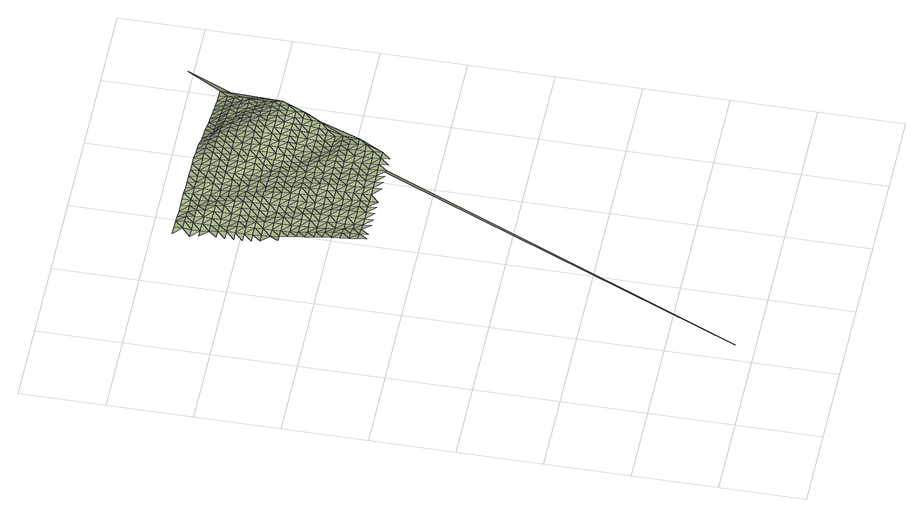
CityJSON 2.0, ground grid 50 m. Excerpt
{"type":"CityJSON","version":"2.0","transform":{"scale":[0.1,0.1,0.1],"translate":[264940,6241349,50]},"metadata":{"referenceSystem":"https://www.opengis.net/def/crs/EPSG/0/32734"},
"CityObjects":{
"terrain1":{"type":"TINRelief","geometry":[{"type":"CompositeSurface","lod":"1","boundaries":[[[0,1,2]],[[3,0,2]],[[4,3,5]],[[2,6,3]],[[5,7,4]],[[3,6,5]],[[8,2,9]],[[10,11,7]],[[12,7,5]],[[13,6,2]],[[10,7,12]],[[14,15,11]],[[2,8,13]],[[16,5,6]],[[11,10,14]],[[17,18,15]],[[5,16,12]],[[6,13,16]],[[17,15,14]],[[19,20,18]],[[12,21,10]],[[8,22,13]],[[23,24,25]],[[21,12,16]],[[18,17,19]],[[22,8,26]],[[27,28,20]],[[14,10,29]],[[13,30,16]],[[21,29,10]],[[23,31,32]],[[20,19,27]],[[30,13,22]],[[33,25,28]],[[17,14,34]],[[21,16,35]],[[32,31,36]],[[29,34,14]],[[28,27,33]],[[35,16,30]],[[37,23,25]],[[19,17,38]],[[39,40,36]],[[34,38,17]],[[29,21,41]],[[30,22,42]],[[37,25,33]],[[21,35,43]],[[44,31,23]],[[27,19,45]],[[46,42,22]],[[29,41,34]],[[47,39,48]],[[38,45,19]],[[21,43,41]],[[23,37,44]],[[36,31,49]],[[33,27,50]],[[51,35,30]],[[42,52,30]],[[53,48,54]],[[45,50,27]],[[39,36,49]],[[38,34,55]],[[43,35,51]],[[31,44,49]],[[34,41,56]],[[30,52,51]],[[37,33,57]],[[38,55,45]],[[58,54,59]],[[50,57,33]],[[34,56,55]],[[48,39,60]],[[44,37,61]],[[62,41,43]],[[63,52,42]],[[39,49,60]],[[51,64,43]],[[65,50,45]],[[66,67,59]],[[57,61,37]],[[42,68,63]],[[54,48,69]],[[62,56,41]],[[65,45,55]],[[43,64,62]],[[52,70,51]],[[48,60,69]],[[49,44,71]],[[61,72,44]],[[52,63,70]],[[57,50,73]],[[74,66,75]],[[50,65,76]],[[59,54,77]],[[71,60,49]],[[78,55,56]],[[79,64,51]],[[80,54,69]],[[44,72,71]],[[81,56,62]],[[57,73,61]],[[50,76,73]],[[51,70,79]],[[75,82,83]],[[54,80,77]],[[56,81,78]],[[84,66,59]],[[65,55,85]],[[86,62,64]],[[87,69,60]],[[88,72,61]],[[89,83,82]],[[90,60,71]],[[64,79,86]],[[76,65,85]],[[70,63,91]],[[84,59,77]],[[88,61,73]],[[85,55,78]],[[63,92,93]],[[94,75,66]],[[69,87,80]],[[81,62,95]],[[87,60,90]],[[70,91,79]],[[62,86,95]],[[91,63,93]],[[71,72,96]],[[97,89,98]],[[66,84,94]],[[72,88,99]],[[100,82,75]],[[101,77,80]],[[102,73,76]],[[85,103,76]],[[81,104,78]],[[79,105,86]],[[87,101,80]],[[72,99,96]],[[95,106,81]],[[107,90,71]],[[75,94,100]],[[76,103,102]],[[105,79,91]],[[108,89,82]],[[88,73,109]],[[81,106,104]],[[84,77,110]],[[111,85,78]],[[112,95,86]],[[101,113,77]],[[71,96,107]],[[87,90,114]],[[99,88,109]],[[100,108,82]],[[109,73,102]],[[112,86,105]],[[115,98,89]],[[94,84,110]],[[91,93,116]],[[110,77,113]],[[111,78,104]],[[117,118,93]],[[87,114,101]],[[119,103,85]],[[95,120,106]],[[114,90,107]],[[105,91,116]],[[89,108,115]],[[95,112,120]],[[116,93,118]],[[100,94,121]],[[96,99,122]],[[109,123,99]],[[85,111,119]],[[124,113,101]],[[103,125,102]],[[104,106,126]],[[94,110,121]],[[112,105,127]],[[124,101,114]],[[99,123,122]],[[126,106,120]],[[107,96,128]],[[103,119,125]],[[116,127,105]],[[108,100,129]],[[130,109,102]],[[111,104,131]],[[132,118,117]],[[121,133,100]],[[110,113,134]],[[112,135,120]],[[113,124,136]],[[96,122,128]],[[131,104,126]],[[115,108,129]],[[137,114,107]],[[129,100,133]],[[130,102,125]],[[112,127,135]],[[134,121,110]],[[138,123,109]],[[119,111,139]],[[140,116,118]],[[134,113,136]],[[114,137,124]],[[137,107,128]],[[131,139,111]],[[126,120,141]],[[109,130,138]],[[135,142,120]],[[140,118,132]],[[143,122,123]],[[125,119,144]],[[145,127,116]],[[115,129,146]],[[133,121,147]],[[141,131,126]],[[121,134,148]],[[119,139,144]],[[141,120,142]],[[136,124,149]],[[124,137,150]],[[123,138,143]],[[116,140,145]],[[151,128,122]],[[130,125,152]],[[153,135,127]],[[121,148,147]],[[129,133,154]],[[124,150,149]],[[152,125,144]],[[134,136,155]],[[139,131,156]],[[122,143,151]],[[131,141,157]],[[153,127,145]],[[154,146,129]],[[137,128,158]],[[138,130,159]],[[160,142,135]],[[132,161,140]],[[154,133,147]],[[148,134,155]],[[155,136,149]],[[130,152,159]],[[131,157,156]],[[162,161,132]],[[158,150,137]],[[144,139,163]],[[158,128,151]],[[135,153,160]],[[141,142,164]],[[145,140,165]],[[138,166,143]],[[144,163,152]],[[146,154,167]],[[159,168,138]],[[163,139,156]],[[161,165,140]],[[147,148,169]],[[170,149,150]],[[157,141,164]],[[155,171,148]],[[160,164,142]],[[153,145,172]],[[150,158,170]],[[138,168,166]],[[151,143,173]],[[174,159,152]],[[148,171,169]],[[165,172,145]],[[154,147,175]],[[174,152,163]],[[176,155,149]],[[156,157,177]],[[160,153,178]],[[170,179,149]],[[143,166,173]],[[164,180,157]],[[167,154,175]],[[181,158,151]],[[159,182,168]],[[165,161,183]],[[175,147,169]],[[172,178,153]],[[155,176,171]],[[176,149,179]],[[159,174,182]],[[157,180,177]],[[183,161,184]],[[185,163,156]],[[181,151,173]],[[186,170,158]],[[168,187,166]],[[188,164,160]],[[178,189,160]],[[190,169,171]],[[163,185,174]],[[172,165,191]],[[175,192,167]],[[187,168,182]],[[185,156,177]],[[183,193,165]],[[164,188,180]],[[176,190,171]],[[158,181,186]],[[188,160,189]],[[194,179,170]],[[172,191,178]],[[165,193,191]],[[195,173,166]],[[196,166,187]],[[197,175,169]],[[198,182,174]],[[199,177,180]],[[190,200,169]],[[170,186,194]],[[174,185,201]],[[176,179,202]],[[166,196,195]],[[188,199,180]],[[175,197,192]],[[181,173,203]],[[178,204,189]],[[205,193,183]],[[197,169,200]],[[174,201,198]],[[178,191,206]],[[187,182,207]],[[202,179,194]],[[183,208,205]],[[209,190,176]],[[186,181,203]],[[185,177,210]],[[203,173,195]],[[199,211,177]],[[178,206,204]],[[187,207,196]],[[188,189,212]],[[207,182,198]],[[210,201,185]],[[193,213,191]],[[197,214,192]],[[209,176,202]],[[210,177,211]],[[193,205,215]],[[216,200,190]],[[194,186,217]],[[212,189,204]],[[196,218,195]],[[219,199,188]],[[213,206,191]],[[186,203,217]],[[193,215,213]],[[190,209,216]],[[218,196,207]],[[197,200,220]],[[194,221,202]],[[201,222,198]],[[223,201,210]],[[219,188,212]],[[195,224,203]],[[225,211,199]],[[204,206,226]],[[217,221,194]],[[215,205,227]],[[220,200,216]],[[224,195,218]],[[201,223,222]],[[206,213,226]],[[228,214,197]],[[209,202,229]],[[230,207,198]],[[199,219,225]],[[227,205,231]],[[232,217,203]],[[233,210,211]],[[221,229,202]],[[207,230,218]],[[212,204,234]],[[228,197,220]],[[232,203,224]],[[230,198,222]],[[204,226,235]],[[216,209,236]],[[210,233,223]],[[213,215,237]],[[233,211,225]],[[215,227,238]],[[217,239,221]],[[212,234,219]],[[229,236,209]],[[234,204,235]],[[217,232,239]],[[215,238,237]],[[220,216,240]],[[224,218,241]],[[222,223,242]],[[226,213,243]],[[218,230,244]],[[245,229,221]],[[219,246,225]],[[227,231,247]],[[236,240,216]],[[233,242,223]],[[224,241,232]],[[243,235,226]],[[245,221,239]],[[218,244,241]],[[234,246,219]],[[213,237,243]],[[228,220,248]],[[238,227,247]],[[230,222,249]],[[225,250,233]],[[240,248,220]],[[251,222,242]],[[236,229,252]],[[229,245,253]],[[246,250,225]],[[254,239,232]],[[249,244,230]],[[255,234,235]],[[232,241,256]],[[251,249,222]],[[257,235,243]],[[236,252,240]],[[233,258,242]],[[238,259,237]],[[248,260,228]],[[229,253,252]],[[247,261,238]],[[234,255,246]],[[232,256,254]],[[250,258,233]],[[255,235,257]],[[245,239,262]],[[244,263,241]],[[238,261,259]],[[264,248,240]],[[242,265,251]],[[266,243,237]],[[263,244,249]],[[253,245,262]],[[267,247,268]],[[264,240,252]],[[262,239,254]],[[258,265,242]],[[269,256,241]],[[250,246,270]],[[243,266,257]],[[246,255,271]],[[266,237,259]],[[247,267,261]],[[269,241,263]],[[260,248,272]],[[273,249,251]],[[250,270,258]],[[248,264,274]],[[265,275,251]],[[246,271,270]],[[253,276,252]],[[262,277,253]],[[256,278,254]],[[263,249,273]],[[255,257,279]],[[261,280,259]],[[248,274,272]],[[281,256,269]],[[273,251,275]],[[266,282,257]],[[253,277,276]],[[267,280,261]],[[264,252,283]],[[265,258,284]],[[279,271,255]],[[256,281,278]],[[258,270,285]],[[279,257,282]],[[286,262,254]],[[287,269,263]],[[259,288,266]],[[274,264,283]],[[283,252,276]],[[287,263,273]],[[258,285,284]],[[288,259,280]],[[275,265,289]],[[267,290,291]],[[286,254,278]],[[292,277,262]],[[281,269,293]],[[294,270,271]],[[295,282,266]],[[296,271,279]],[[287,293,269]],[[265,284,289]],[[295,266,288]],[[272,274,297]],[[273,275,298]],[[294,285,270]],[[280,267,299]],[[283,300,274]],[[262,286,292]],[[271,296,294]],[[276,277,301]],[[278,281,302]],[[298,287,273]],[[303,279,282]],[[288,280,299]],[[274,300,297]],[[281,293,302]],[[298,275,289]],[[282,295,304]],[[299,267,291]],[[277,292,301]],[[305,283,276]],[[286,278,306]],[[284,285,307]],[[279,303,296]],[[308,285,294]],[[303,282,304]],[[295,288,309]],[[306,278,302]],[[293,287,310]],[[305,276,301]],[[287,298,311]],[[285,308,307]],[[299,309,288]],[[312,300,283]],[[292,286,313]],[[289,284,314]],[[315,294,296]],[[286,306,313]],[[287,311,310]],[[303,315,296]],[[316,317,318]],[[302,293,319]],[[304,295,320]],[[283,305,312]],[[284,307,314]],[[309,321,295]],[[322,297,300]],[[298,289,323]],[[308,294,324]],[[301,292,325]],[[302,319,306]],[[291,326,299]],[[313,327,292]],[[319,293,310]],[[294,315,324]],[[295,321,320]],[[311,298,323]],[[303,304,328]],[[300,312,322]],[[323,289,314]],[[305,301,325]],[[329,307,308]],[[309,299,326]],[[292,327,325]],[[306,330,313]],[[303,328,315]],[[308,324,329]],[[328,304,320]],[[326,321,309]],[[330,306,319]],[[312,305,331]],[[310,311,332]],[[323,333,311]],[[334,327,313]],[[335,314,307]],[[336,324,315]],[[305,325,331]],[[329,337,307]],[[338,320,321]],[[334,313,330]],[[311,333,332]],[[336,315,328]],[[319,310,339]],[[307,337,335]],[[321,326,338]],[[291,340,326]],[[322,312,341]],[[342,323,314]],[[331,343,312]],[[327,344,325]],[[330,319,339]],[[345,329,324]],[[327,334,346]],[[339,310,332]],[[324,336,347]],[[323,342,333]],[[348,328,320]],[[312,343,341]],[[342,314,335]],[[338,349,320]],[[344,331,325]],[[329,345,337]],[[327,346,344]],[[345,324,347]],[[328,348,336]],[[348,320,349]],[[334,330,350]],[[351,332,333]],[[339,352,330]],[[353,343,331]],[[335,337,354]],[[340,338,326]],[[342,351,333]],[[346,334,350]],[[353,331,344]],[[350,330,352]],[[345,354,337]],[[347,336,355]],[[336,348,356]],[[343,357,341]],[[358,339,332]],[[359,349,338]],[[351,360,332]],[[342,335,361]],[[357,343,353]],[[362,335,354]],[[336,356,355]],[[344,346,363]],[[345,347,364]],[[350,365,346]],[[358,332,360]],[[338,340,359]],[[366,352,339]],[[348,349,367]],[[361,335,362]],[[368,351,342]],[[341,357,369]],[[346,365,363]],[[364,347,355]],[[370,353,344]],[[371,354,345]],[[367,356,348]],[[339,358,366]],[[367,349,359]],[[372,350,352]],[[368,342,361]],[[373,360,351]],[[354,371,362]],[[363,370,344]],[[371,345,364]],[[374,357,353]],[[372,352,366]],[[375,365,350]],[[358,360,373]],[[376,355,356]],[[351,368,373]],[[377,356,367]],[[357,374,369]],[[370,374,353]],[[361,362,378]],[[340,379,359]],[[350,372,375]],[[371,380,362]],[[356,377,376]],[[365,381,363]],[[366,358,382]],[[364,355,383]],[[361,378,368]],[[379,367,359]],[[373,382,358]],[[378,362,380]],[[364,383,371]],[[369,374,384]],[[365,375,381]],[[383,355,376]],[[370,363,385]],[[372,366,386]],[[367,379,377]],[[368,387,373]],[[382,386,366]],[[388,380,371]],[[385,363,381]],[[387,368,378]],[[374,370,389]],[[375,372,390]],[[376,377,391]],[[388,371,383]],[[382,373,392]],[[386,390,372]],[[379,391,377]],[[389,384,374]],[[389,370,385]],[[392,373,387]],[[393,378,380]],[[380,388,394]],[[381,375,395]],[[396,383,376]],[[390,397,375]],[[376,391,398]],[[386,382,399]],[[378,393,387]],[[382,392,400]],[[393,380,394]],[[383,396,388]],[[384,389,401]],[[375,397,395]],[[396,376,398]],[[402,385,381]],[[386,399,390]],[[379,340,403]],[[382,400,399]],[[392,387,404]],[[391,379,405]],[[402,381,395]],[[387,393,406]],[[389,385,407]],[[394,388,408]],[[388,396,409]],[[390,410,397]],[[400,392,404]],[[405,398,391]],[[390,399,411]],[[387,406,404]],[[401,389,407]],[[407,385,402]],[[388,409,408]],[[393,394,412]],[[390,411,410]],[[397,413,395]],[[396,398,414]],[[400,415,399]],[[412,406,393]],[[404,416,400]],[[412,394,408]],[[414,409,396]],[[407,417,401]],[[397,410,413]],[[414,398,405]],[[402,395,418]],[[415,411,399]],[[400,416,415]],[[379,403,405]],[[419,404,406]],[[418,395,413]],[[406,412,420]],[[421,407,402]],[[410,411,422]],[[423,408,409]],[[424,409,414]],[[411,415,422]],[[406,420,419]],[[407,421,417]],[[425,416,404]],[[421,402,418]],[[409,424,423]],[[412,408,426]],[[413,410,427]],[[403,414,405]],[[410,422,428]],[[404,419,425]],[[415,416,429]],[[420,412,426]],[[426,408,423]],[[414,403,424]],[[421,430,417]],[[410,428,427]],[[431,418,413]],[[416,425,429]],[[422,415,432]],[[420,433,419]],[[423,424,434]],[[431,413,427]],[[426,433,420]],[[421,418,435]],[[432,428,422]],[[415,429,432]],[[403,434,424]],[[419,436,425]],[[435,418,431]],[[433,436,419]],[[437,430,421]],[[438,426,423]],[[423,434,439]],[[427,428,440]],[[441,428,432]],[[425,442,429]],[[426,438,433]],[[437,421,435]],[[436,443,425]],[[438,423,439]],[[427,440,431]],[[428,441,440]],[[425,443,442]],[[444,432,429]],[[434,403,445]],[[431,446,435]],[[447,436,433]],[[433,438,448]],[[432,444,441]],[[445,439,434]],[[440,446,431]],[[444,429,442]],[[436,447,443]],[[433,448,447]],[[435,449,437]],[[438,439,450]],[[446,449,435]],[[440,441,451]],[[444,452,441]],[[453,442,443]],[[450,448,438]],[[443,447,454]],[[450,439,445]],[[440,451,446]],[[449,455,437]],[[441,452,451]],[[442,453,444]],[[443,454,453]],[[456,449,446]],[[447,448,457]],[[448,450,458]],[[452,444,459]],[[456,446,451]],[[457,454,447]],[[459,444,453]],[[448,458,457]],[[403,460,445]],[[455,449,461]],[[451,452,462]],[[449,456,463]],[[464,453,454]],[[445,465,450]],[[462,452,459]],[[449,463,461]],[[454,457,464]],[[465,458,450]],[[340,318,403]],[[456,451,466]],[[462,467,451]],[[459,453,468]],[[453,464,469]],[[463,456,466]],[[470,457,458]],[[466,451,467]],[[453,469,468]],[[471,462,459]],[[458,465,470]],[[464,457,472]],[[445,460,465]],[[461,463,473]],[[466,474,463]],[[468,471,459]],[[475,467,462]],[[469,464,472]],[[457,470,472]],[[463,474,473]],[[462,471,475]],[[476,466,467]],[[477,468,469]],[[472,478,469]],[[470,465,460]],[[476,467,475]],[[479,474,466]],[[469,478,477]],[[471,468,480]],[[481,472,470]],[[466,476,479]],[[482,473,474]],[[471,480,475]],[[480,468,477]],[[481,470,460]],[[483,478,472]],[[474,479,482]],[[475,484,476]],[[480,484,475]],[[472,481,483]],[[478,485,477]],[[476,486,479]],[[484,486,476]],[[478,483,485]],[[487,480,477]],[[482,479,488]],[[480,487,484]],[[481,460,489]],[[479,486,488]],[[487,477,485]],[[481,489,483]],[[490,482,488]],[[460,403,318]],[[486,484,491]],[[485,483,489]],[[484,487,492]],[[484,492,491]],[[493,488,486]],[[487,485,494]],[[495,485,489]],[[488,493,490]],[[493,486,491]],[[494,492,487]],[[494,485,495]],[[493,496,490]],[[491,492,497]],[[460,498,489]],[[499,492,494]],[[489,500,495]],[[492,499,497]],[[493,491,501]],[[500,494,495]],[[493,501,496]],[[501,491,497]],[[494,500,499]],[[502,497,499]],[[501,503,496]],[[500,502,499]],[[500,489,498]],[[504,501,497]],[[502,505,497]],[[501,504,503]],[[504,497,505]],[[498,502,500]],[[503,504,506]],[[498,460,318]],[[507,505,502]],[[502,498,507]],[[504,505,508]],[[508,506,504]],[[508,505,507]],[[509,506,508]],[[498,510,507]],[[510,508,507]],[[508,510,509]],[[510,511,509]],[[510,498,318]],[[318,511,510]]]}]}
},
"vertices":[
[639,2276,430],[639,2226,435],[689,2276,418],[639,2326,423],[639,2376,417],[689,2376,406],[689,2326,413],[639,2426,410],[739,2276,404],[689,2226,421],[689,2476,390],[639,2476,404],[689,2426,399],[739,2326,396],[689,2526,381],[639,2526,396],[739,2376,388],[689,2576,373],[639,2576,388],[689,2626,365],[639,2626,379],[739,2426,381],[789,2276,388],[639,2776,353],[589,2726,378],[639,2726,361],[789,2226,393],[689,2676,359],[639,2676,370],[739,2476,374],[789,2326,383],[639,2826,349],[589,2826,355],[689,2726,355],[739,2526,369],[789,2376,378],[639,2876,347],[689,2776,354],[739,2576,365],[639,2926,346],[589,2876,347],[789,2476,373],[839,2276,387],[789,2426,375],[689,2826,353],[739,2626,363],[839,2226,389],[589,2926,342],[639,2976,346],[689,2876,352],[739,2676,361],[839,2376,382],[839,2326,384],[589,2976,340],[639,3026,344],[789,2576,369],[789,2526,371],[739,2726,360],[589,3026,340],[639,3076,339],[689,2926,351],[739,2776,359],[839,2476,377],[889,2276,390],[839,2426,379],[789,2626,368],[639,3126,328],[589,3076,340],[889,2226,392],[689,2976,346],[889,2326,387],[739,2876,351],[739,2826,357],[789,2726,363],[589,3176,330],[639,3176,322],[789,2676,366],[689,3076,328],[839,2576,372],[889,2376,384],[689,3026,336],[839,2526,375],[639,3226,321],[589,3226,319],[689,3126,326],[839,2626,366],[889,2426,380],[739,2976,334],[789,2776,355],[639,3276,325],[739,2926,342],[939,2326,378],[939,2226,389],[939,2276,384],[689,3176,326],[889,2476,373],[789,2876,340],[589,3326,321],[639,3326,324],[789,2826,346],[689,3226,326],[739,3026,332],[839,2726,350],[839,2676,358],[889,2576,359],[939,2376,372],[889,2526,366],[789,2926,338],[689,3276,327],[839,2776,346],[739,3126,331],[889,2626,354],[939,2426,367],[739,3076,331],[789,2976,337],[689,3326,319],[989,2326,374],[989,2226,379],[989,2276,376],[889,2676,352],[939,2476,364],[739,3176,331],[839,2876,343],[839,2826,344],[789,3026,337],[889,2726,351],[939,2526,361],[989,2376,371],[839,2926,343],[739,3276,317],[889,2776,350],[939,2576,360],[1040,2276,379],[739,3226,329],[789,3126,335],[989,2426,369],[789,3076,336],[839,2976,342],[889,2826,349],[939,2626,358],[1040,2326,377],[989,2526,365],[989,2476,367],[889,2876,348],[939,2676,357],[1040,2376,375],[739,3326,305],[789,3226,328],[789,3176,333],[839,3076,339],[839,3026,341],[889,2926,346],[939,2726,355],[1040,2426,372],[789,3276,304],[839,3126,335],[989,2626,362],[989,2576,364],[889,2976,345],[939,2776,354],[1040,2476,370],[1090,2276,382],[1090,2226,384],[989,2676,360],[1040,2526,368],[1090,2326,379],[939,2876,351],[789,3326,299],[939,2826,352],[839,3226,313],[889,3026,341],[839,3176,325],[1090,2376,377],[939,2926,346],[989,2726,359],[839,3276,300],[889,3126,320],[1040,2626,365],[1090,2426,375],[889,3076,332],[1040,2576,367],[939,2976,338],[989,2776,356],[1140,2276,383],[1140,2226,386],[1040,2676,361],[939,3026,327],[989,2826,350],[1090,2526,368],[1090,2476,372],[889,3176,309],[1140,2376,376],[839,3326,298],[1140,2326,380],[939,3076,317],[989,2926,331],[989,2876,341],[889,3276,299],[1040,2776,344],[1090,2576,362],[889,3226,303],[1040,2726,354],[939,3126,308],[989,2976,323],[1140,2476,364],[1190,2276,380],[1140,2426,370],[1040,2826,336],[1190,2226,383],[939,3176,304],[1090,2676,348],[1090,2626,356],[1140,2526,357],[1190,2376,371],[889,3326,298],[1190,2326,376],[939,3226,300],[989,3026,316],[1040,2876,328],[1140,2576,352],[939,3276,299],[989,3076,309],[1090,2776,333],[1090,2726,340],[1040,2926,322],[1140,2626,347],[1190,2426,366],[1240,2276,376],[939,3326,297],[989,3126,303],[1090,2826,327],[1240,2226,380],[1040,2976,316],[1140,2676,341],[1190,2526,353],[1190,2476,359],[989,3176,300],[1240,2376,366],[1240,2326,371],[1040,3026,309],[989,3226,299],[1090,2926,316],[1140,2726,335],[1240,2426,361],[1090,2876,322],[1040,3076,303],[1190,2576,348],[1290,2276,372],[989,3276,295],[1140,2826,323],[1190,2626,343],[1140,2776,329],[1040,3176,299],[1040,3126,300],[1090,3026,302],[1240,2526,352],[1090,2976,308],[1240,2476,356],[1190,2676,338],[1290,2376,363],[989,3326,287],[1290,2326,367],[1090,3076,300],[1140,2876,313],[1040,3226,299],[1190,2726,331],[1290,2426,359],[1340,2276,370],[1290,2226,377],[1140,2926,304],[1240,2626,340],[1240,2576,347],[1040,3326,285],[1190,2826,310],[1040,3276,288],[1190,2776,322],[1090,3176,299],[1090,3126,300],[1140,3026,300],[1290,2526,351],[1340,2326,366],[1140,2976,300],[1290,2476,355],[1090,3226,294],[1240,2726,319],[1240,2676,332],[1140,3076,299],[1190,2876,302],[1340,2376,363],[1240,2776,306],[1340,2226,374],[1390,2276,369],[1140,3126,299],[1190,2926,299],[1290,2626,334],[1340,2426,360],[1290,2576,344],[1090,3326,283],[1240,2826,299],[1390,2326,365],[1090,3276,287],[1140,3176,294],[1190,2976,299],[1340,2526,348],[1340,2476,355],[1140,3226,290],[1190,3026,299],[1290,2726,303],[1290,2676,318],[1390,2376,362],[1240,2926,298],[1240,2876,298],[1140,3276,285],[1190,3076,299],[1290,2776,297],[1340,2576,335],[9,2,640],[2167,3533,2],[2040,3326,12],[1240,2976,299],[1390,2476,351],[1390,2426,358],[1140,3326,281],[1290,2826,296],[1340,2626,318],[1190,3176,291],[1440,2376,361],[1190,3126,295],[1390,2526,338],[1340,2676,302],[1240,3026,299],[1190,3226,288],[1290,2926,298],[1290,2876,296],[1240,3076,297],[1340,2776,294],[1390,2576,320],[1340,2726,296],[1440,2426,355],[1290,2976,298],[1490,2426,347],[1190,3326,279],[1340,2826,294],[1190,3276,284],[1240,3176,290],[1390,2676,294],[1240,3126,294],[1390,2626,303],[1440,2526,326],[1440,2476,344],[1290,3076,295],[1340,2876,296],[1290,3026,297],[1240,3226,287],[1390,2726,292],[1440,2626,294],[1440,2576,306],[1240,3276,281],[1340,2976,298],[1490,2476,334],[1340,2926,298],[1390,2826,295],[1390,2776,292],[1290,3176,289],[1440,2676,290],[1290,3126,292],[1340,3026,296],[1490,2526,315],[1390,2876,297],[1240,3326,274],[1290,3226,287],[1440,2726,290],[1340,3076,293],[1390,2926,299],[1290,3276,274],[1340,3126,290],[1490,2626,289],[1490,2576,296],[1440,2826,296],[1540,2526,303],[1440,2776,293],[1340,3176,287],[1390,2976,298],[1490,2676,287],[1290,3326,262],[1340,3226,282],[1390,3026,295],[1440,2876,298],[1490,2726,289],[1340,3276,265],[1390,3076,292],[1540,2576,290],[1440,2926,299],[1490,2826,297],[1490,2776,293],[1390,3176,284],[1540,2676,286],[1390,3126,289],[1540,2626,286],[1440,3026,294],[1440,2976,297],[1340,3326,248],[1390,3226,277],[1640,2676,284],[1490,2926,298],[1590,2626,282],[1490,2876,299],[1390,3276,250],[1540,2776,294],[1540,2726,289],[1440,3126,287],[1440,3076,291],[1540,2826,297],[1440,3176,278],[1590,2676,285],[1490,3026,293],[1490,2976,297],[1390,3326,232],[1440,3226,266],[1540,2926,297],[1540,2876,298],[1440,3276,233],[1490,3076,288],[1590,2776,294],[1590,2726,289],[1540,2976,295],[1590,2826,297],[1490,3176,268],[1490,3126,281],[1540,3026,290],[1440,3326,208],[1490,3226,251],[1540,3076,282],[1590,2876,297],[1640,2726,289],[1490,3276,209],[1590,2926,296],[1490,3326,183],[1640,2826,295],[1640,2776,293],[1540,3176,253],[1540,3126,268],[1590,3026,281],[1590,2976,291],[1590,3076,268],[1690,2776,291],[1540,3226,235],[1640,2926,292],[1640,2876,295],[1540,3276,183],[1690,2826,293],[1590,3176,234],[1590,3126,253],[1640,3026,268],[1640,2976,282],[1540,3326,163],[1590,3226,208],[1690,2926,284],[1690,2876,291],[1640,3076,252],[1790,2926,255],[1590,3326,147],[1640,3126,234],[1590,3276,164],[1690,2976,269],[1740,2876,284],[1640,3226,184],[1640,3176,210],[1690,3076,236],[1690,3026,254],[1740,2926,269],[1690,3126,210],[1740,2976,254],[1640,3326,126],[1640,3276,146],[1690,3176,183],[1690,3226,163],[1740,3076,211],[1740,3026,237],[1690,3276,128],[1740,3126,185],[1790,2976,238],[1690,3326,105],[1790,3026,211],[1740,3176,163],[1790,3076,185],[1740,3226,149],[1790,3126,164],[1740,3276,109],[1840,3026,186],[1740,3326,86],[1790,3226,131],[1790,3176,149],[1790,3276,88],[1840,3126,151],[1840,3076,166],[1790,3326,72],[1840,3226,109],[1940,3176,91],[1840,3176,132],[1890,3126,133],[1840,3276,72],[1890,3176,110],[1840,3326,56],[1890,3276,56],[1890,3226,88],[1890,3326,38],[1940,3226,75],[1940,3276,41],[1940,3326,25],[1990,3276,32],[1990,3326,16]
]}
